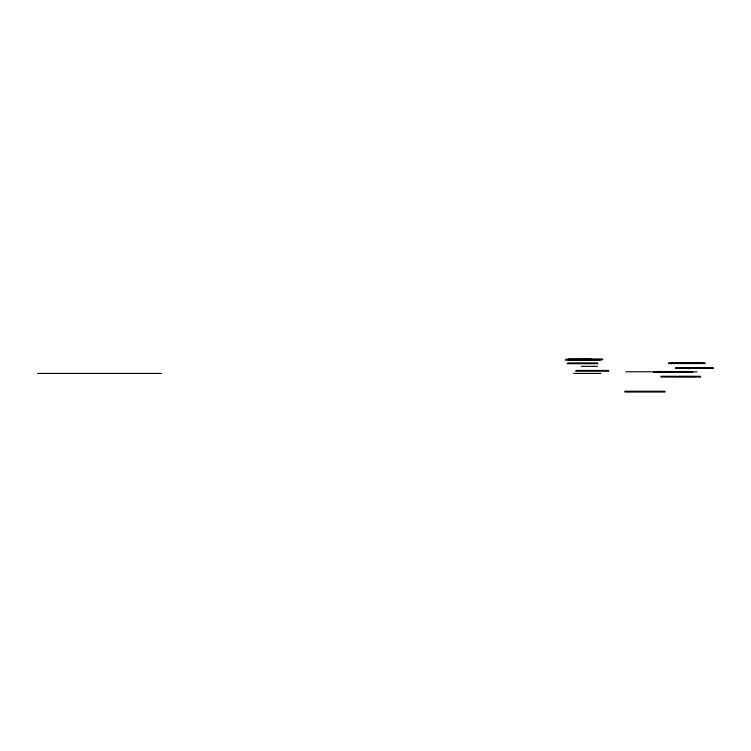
<?xml version="1.0" encoding="UTF-8"?>
<svg xmlns="http://www.w3.org/2000/svg" width="751" height="751" viewBox="0 0 751 751"><rect width="100%" height="100%" fill="white"/><g stroke="black" fill="none" stroke-linecap="round" stroke-linejoin="round"><path stroke-width="1.13" d="M568.028 358.959L602.433 358.959M566.019 359.278L592.192 359.278M582.466 359.457L588.803 359.457M567.559 359.767L602.893 359.767M570.563 360.039L600.49 360.039M565.127 360.086L593.083 360.086M668.803 362.752L704.973 362.752M567.859 362.893L597.392 362.893M670.746 363.174L702.438 363.174M668.437 363.559L705.349 363.559M567.155 363.7L598.106 363.7M581.358 366.357L597.449 366.357M675.581 367.615L713.159 367.615M675.29 368.412L713.45 368.412M576.083 370.431L608.31 370.431M575.51 371.238L608.883 371.238M653.849 371.52L692.506 371.52M625.902 371.783L677.871 371.792M656.994 371.952L696.966 371.867M653.633 372.327L692.732 372.327M37.55 373.416L161.54 373.416M573.642 373.416L600.96 373.416M660.983 376.279L700.448 376.279M678.35 376.523L695.116 376.523M660.833 377.077L700.589 377.077M624.813 391.233L665.057 391.233M624.804 392.041L665.076 392.041"/></g></svg>
